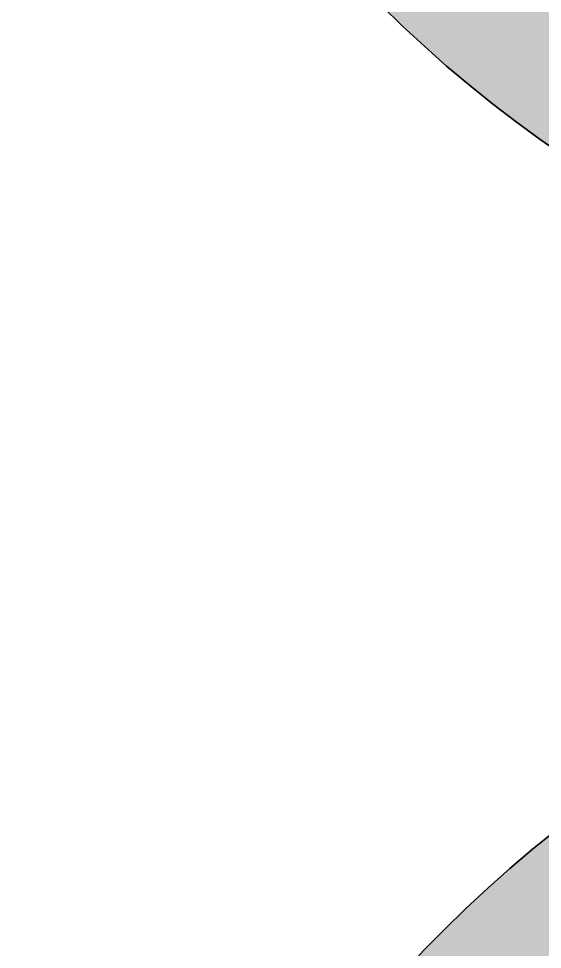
# Model space of a CAD drawing. Header units: inches. Extents: x 0.1 to 21.5, y -12.9 to 0.1.
# Drawn here: x 5.618 to 5.935, y -2.228 to -1.664 of the extents above; entities that cross this region are included whole.
import ezdxf

# ---------------------------------------------------------------- set-up
doc = ezdxf.new("R2010")
doc.units = ezdxf.units.IN
doc.header["$MEASUREMENT"] = 0
doc.layers.add('Layer 1', color=7, linetype='Continuous')

# ---------------------------------------------------------------- blocks, each defined once
blk = doc.blocks.new('block 2')
at = {"layer": 'Layer 1', "color": 177, "lineweight": 35, "true_color": 0x2e3092}
blk.add_open_spline([(6.36777, -0.3758), (5.95355, -0.3758), (5.61777, -0.71159), (5.61777, -1.1258), (5.61777, -1.54001), (5.95355, -1.8758), (6.36777, -1.8758), (6.78198, -1.8758), (7.11777, -1.54001), (7.11777, -1.1258), (7.11777, -0.71159), (6.78198, -0.3758), (6.36777, -0.3758)], degree=3, knots=[0, 0, 0, 0, 1, 1, 1, 2, 2, 2, 3, 3, 3, 4, 4, 4, 4], dxfattribs=at)
blk = doc.blocks.new('block 3')
at = {"layer": 'Layer 1', "color": 177, "lineweight": 35, "true_color": 0x2e3092}
blk.add_open_spline([(6.4061, -1.99634), (5.99189, -1.99634), (5.6561, -2.33213), (5.6561, -2.74634), (5.6561, -3.16055), (5.99189, -3.49634), (6.4061, -3.49634), (6.82031, -3.49634), (7.1561, -3.16055), (7.1561, -2.74634), (7.1561, -2.33213), (6.82031, -1.99634), (6.4061, -1.99634)], degree=3, knots=[0, 0, 0, 0, 1, 1, 1, 2, 2, 2, 3, 3, 3, 4, 4, 4, 4], dxfattribs=at)

msp = doc.modelspace()

# ---------------------------------------------------------------- hatches: boundary and pattern name
at = {"layer": 'Layer 1', "true_color": 0x00adef}
h = msp.add_hatch(color=140, dxfattribs=at)
h.dxf.hatch_style = 2
edge = h.paths.add_edge_path()
edge.add_spline(control_points=[(6.36777, -0.3758), (5.95355, -0.3758), (5.61777, -0.71159), (5.61777, -1.1258), (5.61777, -1.54001), (5.95355, -1.8758), (6.36777, -1.8758), (6.78198, -1.8758), (7.11777, -1.54001), (7.11777, -1.1258), (7.11777, -0.71159), (6.78198, -0.3758), (6.36777, -0.3758)], knot_values=[0, 0, 0, 0, 1, 1, 1, 2, 2, 2, 3, 3, 3, 4, 4, 4, 4], degree=3, periodic=1)
edge = h.paths.add_edge_path()
edge.add_spline(control_points=[(6.36777, -1.31861), (6.25731, -1.31861), (6.16777, -1.22907), (6.16777, -1.11861), (6.16777, -1.00816), (6.25731, -0.91861), (6.36777, -0.91861), (6.47822, -0.91861), (6.56777, -1.00816), (6.56777, -1.11861), (6.56777, -1.22907), (6.47822, -1.31861), (6.36777, -1.31861)], knot_values=[0, 0, 0, 0, 1, 1, 1, 2, 2, 2, 3, 3, 3, 4, 4, 4, 4], degree=3, periodic=1)
h = msp.add_hatch(color=140, dxfattribs=at)
h.dxf.hatch_style = 2
edge = h.paths.add_edge_path()
edge.add_spline(control_points=[(6.4061, -1.99634), (5.99189, -1.99634), (5.6561, -2.33213), (5.6561, -2.74634), (5.6561, -3.16055), (5.99189, -3.49634), (6.4061, -3.49634), (6.82031, -3.49634), (7.1561, -3.16055), (7.1561, -2.74634), (7.1561, -2.33213), (6.82031, -1.99634), (6.4061, -1.99634)], knot_values=[0, 0, 0, 0, 1, 1, 1, 2, 2, 2, 3, 3, 3, 4, 4, 4, 4], degree=3, periodic=1)
edge = h.paths.add_edge_path()
edge.add_spline(control_points=[(6.4061, -2.93915), (6.29564, -2.93915), (6.2061, -2.84961), (6.2061, -2.73915), (6.2061, -2.6287), (6.29564, -2.53915), (6.4061, -2.53915), (6.51656, -2.53915), (6.6061, -2.6287), (6.6061, -2.73915), (6.6061, -2.84961), (6.51656, -2.93915), (6.4061, -2.93915)], knot_values=[0, 0, 0, 0, 1, 1, 1, 2, 2, 2, 3, 3, 3, 4, 4, 4, 4], degree=3, periodic=1)

# ---------------------------------------------------------------- block references
at = {"layer": 'Layer 1'}
for name in ['block 2', 'block 3']:
    msp.add_blockref(name, (0, 0), dxfattribs=at)

doc.saveas('drawing.dxf')
